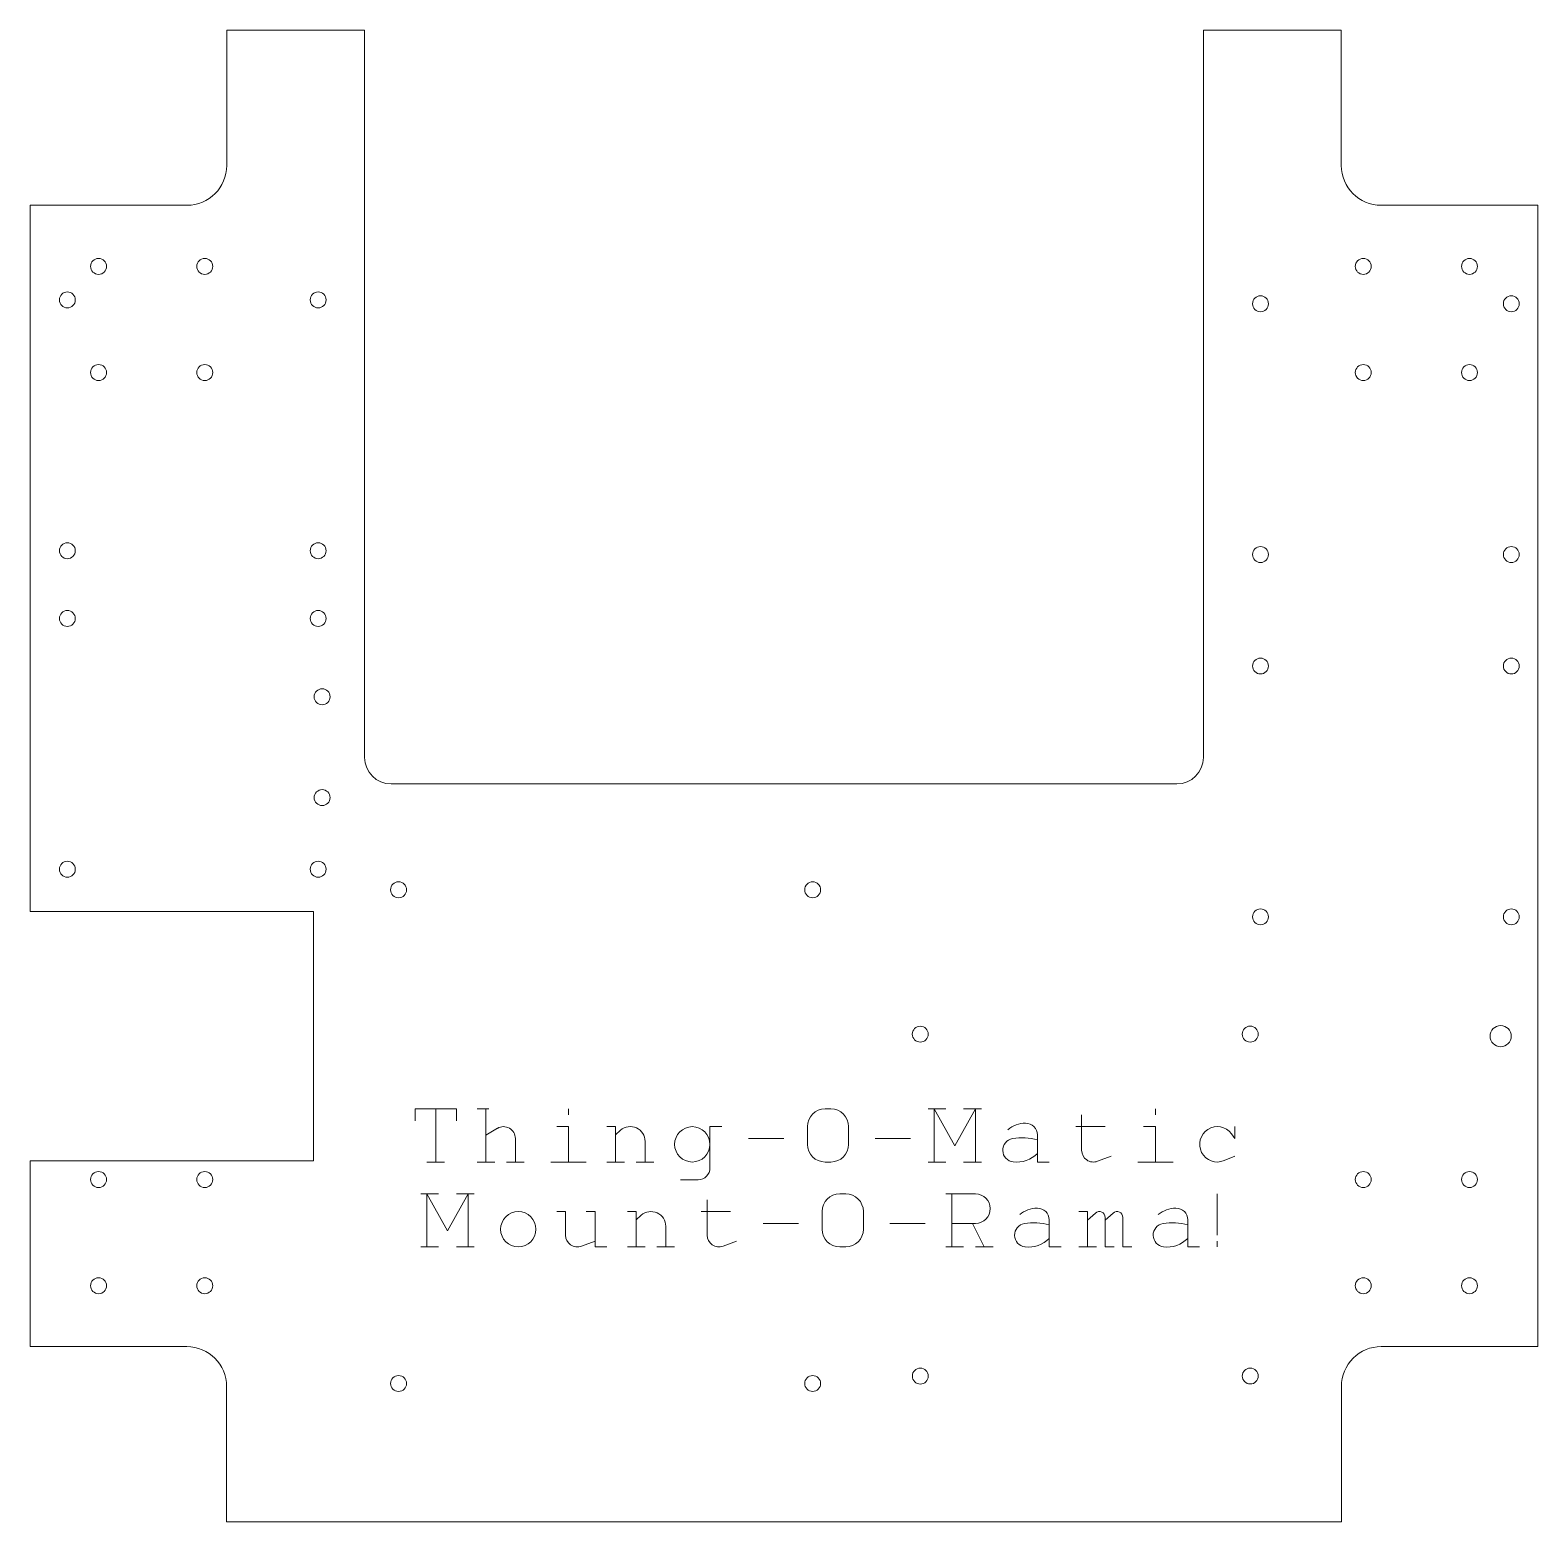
# Model space of a CAD drawing. Header units: millimetres. Extents: x -179 to 105, y 5 to 286.
import ezdxf

# ---------------------------------------------------------------- set-up
doc = ezdxf.new("R2010")
doc.units = ezdxf.units.MM
for name, color, linetype, lineweight, true_color in [('em_text', 1, 'CONTINUOUS', 0, 0xff0000), ('holes', 7, 'CONTINUOUS', 0, 0x000000), ('l3', 7, 'CONTINUOUS', 0, 0x000000)]:
    doc.layers.add(name, color=color, linetype=linetype, lineweight=lineweight, true_color=true_color)

msp = doc.modelspace()

# ---------------------------------------------------------------- linework, layer by layer
at = {"layer": 'em_text'}
for p, q in [((-106.11, 80.78), (-106.11, 83)), ((-106.11, 83), (-98.33, 83)), ((-102.22, 83), (-102.22, 73)), ((-98.33, 83), (-98.33, 80.78)), ((-94.44, 83), (-92.22, 83)), ((-92.78, 83), (-92.78, 73)), ((-77.22, 81.89), (-77.22, 83)), ((-28.89, 83), (-27.78, 83)), ((-9.44, 83), (-6.11, 83)), ((-8.33, 73), (-8.33, 83)), ((-8.33, 83), (-4.44, 76.06)), ((-4.44, 76.06), (-0.56, 83)), ((-2.78, 83), (0.56, 83)), ((-0.56, 83), (-0.56, 73)), ((33.33, 81.89), (33.33, 83)), ((-77.22, 79.67), (-79.44, 79.67)), ((-77.22, 73), (-77.22, 79.67)), ((-70, 79.67), (-68.33, 79.67)), ((-68.33, 79.67), (-68.33, 73)), ((-48.33, 79.67), (-50.56, 79.67)), ((-50.56, 79.67), (-50.56, 71.89)), ((-32.22, 76.33), (-32.22, 79.67)), ((-24.44, 79.67), (-24.44, 76.33)), ((18.33, 79.67), (23.89, 79.67)), ((19.44, 81.89), (19.44, 75.22)), ((33.33, 79.67), (31.11, 79.67)), ((33.33, 73), (33.33, 79.67)), ((48.33, 79.67), (48.33, 77.44)), ((-92.78, 78.03), (-90.59, 79.35)), ((-87.22, 77.44), (-87.22, 73)), ((-68.33, 78.14), (-67.39, 78.97)), ((-62.78, 76.89), (-62.78, 73)), ((-43.33, 77.44), (-36.67, 77.44)), ((-19.44, 77.44), (-12.78, 77.44)), ((11.11, 78.1), (11.11, 73)), ((48.33, 77.44), (47.67, 78.33)), ((25, 74.11), (22.46, 73.14)), ((48.33, 74.11), (46.28, 73.26)), ((-103.89, 73), (-100.56, 73)), ((-94.44, 73), (-91.11, 73)), ((-85.56, 73), (-88.89, 73)), ((-73.89, 73), (-80.56, 73)), ((-70, 73), (-66.67, 73)), ((-61.11, 73), (-64.44, 73)), ((-27.78, 73), (-28.89, 73)), ((-9.44, 73), (-6.11, 73)), ((-2.78, 73), (0.56, 73)), ((13.33, 73), (11.11, 73)), ((36.67, 73), (30, 73)), ((-52.78, 69.67), (-56.11, 69.67)), ((-105, 67), (-101.67, 67)), ((-103.89, 57), (-103.89, 67)), ((-103.89, 67), (-100, 60.06)), ((-100, 60.06), (-96.11, 67)), ((-98.33, 67), (-95, 67)), ((-96.11, 67), (-96.11, 57)), ((-51.11, 65.89), (-51.11, 59.22)), ((-26.11, 67), (-25, 67)), ((-6.11, 67), (-0.56, 67)), ((-5, 57), (-5, 67)), ((45, 67), (45, 59.22)), ((-79.44, 63.67), (-77.78, 63.67)), ((-77.78, 63.67), (-77.78, 59.22)), ((-73.89, 63.67), (-72.22, 63.67)), ((-72.22, 63.67), (-72.22, 57)), ((-66.11, 63.67), (-64.44, 63.67)), ((-64.44, 63.67), (-64.44, 57)), ((-64.44, 62.14), (-63.5, 62.97)), ((-52.22, 63.67), (-46.67, 63.67)), ((-29.44, 60.33), (-29.44, 63.67)), ((-21.67, 63.67), (-21.67, 60.33)), ((18.89, 63.67), (20.56, 63.67)), ((20.56, 63.67), (20.56, 57)), ((20.56, 62.06), (22.04, 63.39)), ((23.89, 62.06), (25.37, 63.39)), ((23.89, 57), (23.89, 62.56)), ((27.22, 62.56), (27.22, 57)), ((-58.89, 60.89), (-58.89, 57)), ((-40.56, 61.44), (-33.89, 61.44)), ((-16.67, 61.44), (-10, 61.44)), ((-5, 61.44), (-0.56, 61.44)), ((1.11, 57), (-1.11, 61.44)), ((13.33, 62.1), (13.33, 57)), ((39.44, 62.1), (39.44, 57)), ((-105, 57), (-101.67, 57)), ((-98.33, 57), (-95, 57)), ((-72.22, 58.11), (-74.77, 57.14)), ((-72.22, 57), (-70, 57)), ((-66.11, 57), (-62.78, 57)), ((-57.22, 57), (-60.56, 57)), ((-45.56, 58.11), (-48.1, 57.14)), ((-25, 57), (-26.11, 57)), ((-6.11, 57), (-2.78, 57)), ((2.78, 57), (-0.56, 57)), ((15.56, 57), (13.33, 57)), ((22.22, 57), (18.89, 57)), ((25.56, 57), (23.89, 57)), ((28.89, 57), (27.22, 57)), ((41.67, 57), (39.44, 57)), ((45, 58.11), (45, 57))]:
    msp.add_line(p, q, dxfattribs=at)
for centre, radius, start, end in [((-28.89, 79.67), 3.33, 90, 180), ((-27.78, 79.67), 3.33, 0, 90), ((-89.44, 77.44), 2.22, 0, 121.0546), ((-65.56, 76.89), 2.78, 0, 131.3658), ((-53.89, 76.33), 3.33, 0, 180), ((8.89, 75.2), 5.12, 90, 130.6013), ((8.89, 78.1), 2.22, 0, 90), ((45, 76.33), 3.33, 36.87, 292.6198), ((6.81, 75.22), 2.22, 99.5003, 263.4212), ((8.22, 66.82), 10.74, 74.3666, 99.5002), ((-53.89, 76.33), 3.33, 180, 0), ((-28.89, 76.33), 3.33, 180, 270), ((-27.78, 76.33), 3.33, 270, 0), ((7.19, 78.48), 5.51, 263.4211, 315.4216), ((21.67, 75.22), 2.22, 180, 290.7968), ((-52.78, 71.89), 2.22, 270, 0), ((-26.11, 63.67), 3.33, 90, 180), ((-25, 63.67), 3.33, 0, 90), ((-0.56, 64.22), 2.78, 270, 90), ((-86.67, 60.33), 3.33, 0, 180), ((-61.67, 60.89), 2.78, 0, 131.3658), ((11.11, 59.2), 5.12, 90, 130.6013), ((11.11, 62.1), 2.22, 0, 90), ((22.78, 62.56), 1.11, 0, 131.6871), ((26.11, 62.56), 1.11, 0, 131.6871), ((37.22, 59.2), 5.12, 90, 130.6013), ((37.22, 62.1), 2.22, 0, 90), ((-86.67, 60.33), 3.33, 180, 0), ((-26.11, 60.33), 3.33, 180, 270), ((-25, 60.33), 3.33, 270, 0), ((9.03, 59.22), 2.22, 99.5003, 263.4212), ((10.44, 50.82), 10.74, 74.3666, 99.5002), ((35.14, 59.22), 2.22, 99.5003, 263.4212), ((36.55, 50.82), 10.74, 74.3666, 99.5002), ((-75.56, 59.22), 2.22, 180, 290.7968), ((-48.89, 59.22), 2.22, 180, 290.7968), ((9.41, 62.48), 5.51, 263.4211, 315.4216), ((35.52, 62.48), 5.51, 263.4211, 315.4216)]:
    msp.add_arc(centre, radius, start, end, dxfattribs=at)
at = {"layer": 'holes'}
for centre, radius in [((-165.73, 241.71), 1.5), ((-145.73, 241.71), 1.5), ((72.5, 241.71), 1.5), ((92.5, 241.71), 1.5), ((-171.61, 235.39), 1.5), ((-124.37, 235.39), 1.5), ((53.14, 234.67), 1.5), ((100.38, 234.67), 1.5), ((-165.73, 221.71), 1.5), ((-145.73, 221.71), 1.5), ((72.5, 221.71), 1.5), ((92.5, 221.71), 1.5), ((-171.61, 188.15), 1.5), ((-124.37, 188.15), 1.5), ((53.14, 187.43), 1.5), ((100.38, 187.43), 1.5), ((-171.61, 175.39), 1.5), ((-124.37, 175.39), 1.5), ((53.14, 166.43), 1.5), ((100.38, 166.43), 1.5), ((-123.62, 160.64), 1.5), ((-123.62, 141.64), 1.5), ((-171.61, 128.15), 1.5), ((-124.37, 128.15), 1.5), ((-109.22, 124.28), 1.5), ((-31.22, 124.28), 1.5), ((53.14, 119.19), 1.5), ((100.38, 119.19), 1.5), ((-10.95, 97.08), 1.5), ((51.2, 97.09), 1.5), ((98.37, 96.71), 2), ((-165.73, 69.7), 1.5), ((-145.73, 69.7), 1.5), ((72.5, 69.7), 1.5), ((92.5, 69.7), 1.5), ((-165.73, 49.7), 1.5), ((-145.73, 49.7), 1.5), ((72.5, 49.7), 1.5), ((92.5, 49.7), 1.5), ((-10.94, 32.68), 1.5), ((51.21, 32.69), 1.5), ((-109.22, 31.28), 1.5), ((-31.22, 31.28), 1.5)]:
    msp.add_circle(centre, radius, dxfattribs=at)
at = {"layer": 'l3'}
for p, q in [((-141.58, 260.72), (-141.57, 286.21)), ((-141.57, 286.21), (-115.62, 286.21)), ((-115.62, 286.21), (-115.62, 149.21)), ((42.38, 149.21), (42.38, 286.21)), ((42.38, 286.21), (68.35, 286.21)), ((68.35, 260.72), (68.35, 286.21)), ((-178.62, 253.23), (-149.08, 253.22)), ((-178.62, 120.21), (-178.62, 253.23)), ((105.38, 253.23), (75.85, 253.22)), ((105.38, 253.23), (105.38, 38.23)), ((-110.62, 144.21), (37.38, 144.21)), ((-178.62, 120.21), (-125.23, 120.21)), ((-125.23, 120.21), (-125.23, 73.21)), ((-178.62, 38.23), (-178.62, 73.21)), ((-178.62, 73.21), (-125.23, 73.21)), ((-178.62, 38.23), (-149.12, 38.23)), ((105.38, 38.23), (75.88, 38.23)), ((-141.62, 30.73), (-141.62, 5.22)), ((68.38, 30.73), (68.38, 5.22)), ((68.38, 5.22), (-141.62, 5.22))]:
    msp.add_line(p, q, dxfattribs=at)
for centre, radius, start, end in [((-149.08, 260.72), 7.5, 269.9816, 359.9816), ((75.85, 260.72), 7.5, 180.0184, 270.0184), ((-110.62, 149.21), 5, 180, 270), ((37.38, 149.21), 5, 270, 0), ((-149.12, 30.73), 7.5, 359.9999, 89.9999), ((75.88, 30.73), 7.5, 90.0001, 180.0001)]:
    msp.add_arc(centre, radius, start, end, dxfattribs=at)

doc.saveas('drawing.dxf')
